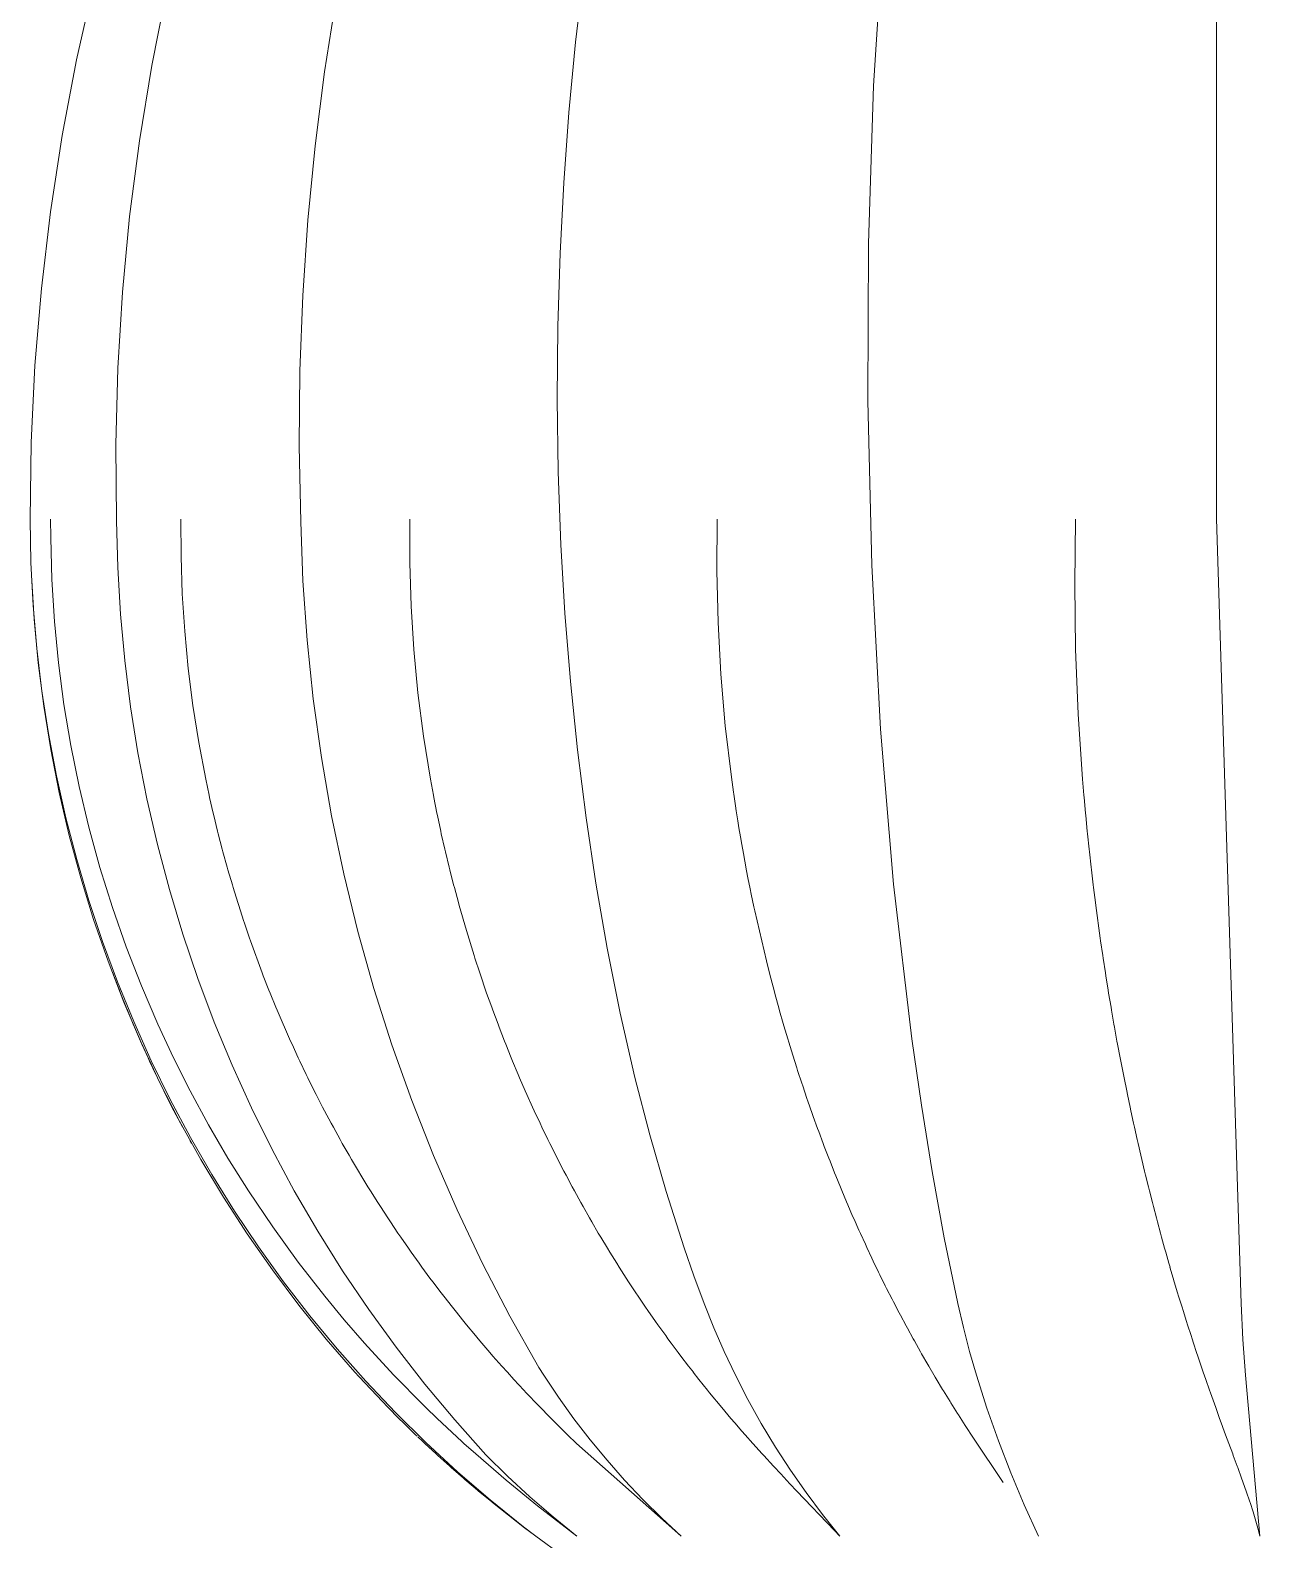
# Model space of a CAD drawing. Header units: inches. Extents: x -12 to 136, y -5 to 104.
# Drawn here: x 4.652 to 5.302, y 98.436 to 99.234 of the extents above; entities that cross this region are included whole.
import ezdxf

# ---------------------------------------------------------------- set-up
doc = ezdxf.new("R2010")
doc.units = ezdxf.units.IN
doc.layers.add('ZANO_R', color=7, linetype='Continuous', lineweight=0)

msp = doc.modelspace()

# ---------------------------------------------------------------- linework, layer by layer
at = {"layer": 'ZANO_R'}
for p, q in [((5.2791, 98.97536), (5.27921, 99.38992)), ((5.09803, 99.20406), (5.10298, 99.28503)), ((4.67683, 99.21784), (4.6858, 99.25758)), ((4.94057, 99.22715), (4.94493, 99.26416)), ((4.71659, 99.21484), (4.72448, 99.25432)), ((4.80791, 99.2115), (4.81404, 99.25042)), ((4.93702, 99.19005), (4.94057, 99.22715)), ((4.66925, 99.17781), (4.67683, 99.21784)), ((4.71005, 99.17511), (4.71659, 99.21484)), ((4.80293, 99.17242), (4.80791, 99.2115)), ((5.09532, 99.1209), (5.09803, 99.20406)), ((4.93428, 99.15288), (4.93702, 99.19005)), ((4.66306, 99.13754), (4.66925, 99.17781)), ((4.70488, 99.13519), (4.71005, 99.17511)), ((4.79911, 99.13322), (4.80293, 99.17242)), ((4.93234, 99.11566), (4.93428, 99.15288)), ((4.65827, 99.09708), (4.66306, 99.13754)), ((4.70109, 99.09511), (4.70488, 99.13519)), ((4.79641, 99.09345), (4.79911, 99.13322)), ((5.09495, 99.03769), (5.09532, 99.1209)), ((4.93117, 99.07718), (4.93234, 99.11566)), ((4.65488, 99.05647), (4.65827, 99.09708)), ((4.69868, 99.05492), (4.70109, 99.09511)), ((4.79487, 99.0536), (4.79641, 99.09345)), ((4.93085, 99.03868), (4.93117, 99.07718)), ((4.65291, 99.01578), (4.65488, 99.05647)), ((4.69765, 99.01468), (4.69868, 99.05492)), ((4.7945, 99.01372), (4.79487, 99.0536)), ((4.93139, 99.00018), (4.93085, 99.03868)), ((5.09703, 98.95094), (5.09495, 99.03769)), ((4.65236, 98.97504), (4.65291, 99.01578)), ((4.698, 98.97442), (4.69765, 99.01468)), ((4.79531, 98.97387), (4.7945, 99.01372)), ((4.9328, 98.9617), (4.93139, 99.00018)), ((4.65277, 98.95233), (4.65236, 98.97504)), ((4.6632, 98.96536), (4.66318, 98.97524)), ((4.69862, 98.94976), (4.698, 98.97442)), ((4.73204, 98.97524), (4.73208, 98.9555)), ((4.79646, 98.94262), (4.79531, 98.97387)), ((4.85304, 98.97524), (4.85295, 98.95225)), ((5.01541, 98.97524), (5.01516, 98.94793)), ((5.20474, 98.97524), (5.20426, 98.9409)), ((5.29222, 98.56101), (5.2791, 98.97536)), ((4.6632, 98.96536), (4.66382, 98.9433)), ((4.93491, 98.92557), (4.9328, 98.9617)), ((4.73208, 98.9555), (4.73273, 98.93577)), ((4.65395, 98.92965), (4.65277, 98.95233)), ((4.65443, 98.92248), (4.65309, 98.94561)), ((4.70006, 98.92514), (4.69862, 98.94976)), ((4.85295, 98.95225), (4.85362, 98.92928)), ((5.01516, 98.94793), (5.01579, 98.92061)), ((5.10169, 98.86429), (5.09703, 98.95094)), ((4.66382, 98.9433), (4.6652, 98.92127)), ((4.79867, 98.91142), (4.79646, 98.94262)), ((5.20426, 98.9409), (5.20472, 98.90655)), ((4.6559, 98.90702), (4.65395, 98.92965)), ((4.73273, 98.93577), (4.73399, 98.91608)), ((4.65656, 98.8994), (4.65443, 98.92248)), ((4.70233, 98.90058), (4.70006, 98.92514)), ((4.85362, 98.92928), (4.85505, 98.90633)), ((4.93782, 98.88949), (4.93491, 98.92557)), ((4.6652, 98.92127), (4.66733, 98.8993)), ((4.73399, 98.91608), (4.73586, 98.89642)), ((5.01579, 98.92061), (5.01728, 98.89334)), ((4.6586, 98.88446), (4.6559, 98.90702)), ((4.80194, 98.88031), (4.79867, 98.91142)), ((4.85505, 98.90633), (4.85723, 98.88345)), ((5.20472, 98.90655), (5.20611, 98.87223)), ((4.65949, 98.87642), (4.65656, 98.8994)), ((4.66733, 98.8993), (4.67022, 98.87742)), ((4.70542, 98.87611), (4.70233, 98.90058)), ((4.73586, 98.89642), (4.73835, 98.87684)), ((5.01728, 98.89334), (5.01964, 98.86612)), ((4.66206, 98.86202), (4.6586, 98.88446)), ((4.85723, 98.88345), (4.86017, 98.86065)), ((4.94153, 98.85349), (4.93782, 98.88949)), ((4.66321, 98.85355), (4.65949, 98.87642)), ((4.67022, 98.87742), (4.67386, 98.85564)), ((4.70932, 98.85175), (4.70542, 98.87611)), ((4.73835, 98.87684), (4.74144, 98.85735)), ((4.80626, 98.84934), (4.80194, 98.88031)), ((5.01964, 98.86612), (5.02287, 98.83899)), ((5.20611, 98.87223), (5.20843, 98.83796)), ((4.66627, 98.8397), (4.66206, 98.86202)), ((4.86017, 98.86065), (4.86386, 98.83795)), ((5.10859, 98.78241), (5.10169, 98.86429)), ((4.66771, 98.83082), (4.66321, 98.85355)), ((4.67386, 98.85564), (4.67823, 98.83401)), ((4.71404, 98.82754), (4.70932, 98.85175)), ((4.74144, 98.85735), (4.74513, 98.83795)), ((4.94606, 98.81758), (4.94153, 98.85349)), ((4.81163, 98.81853), (4.80626, 98.84934)), ((4.67123, 98.81753), (4.66627, 98.8397)), ((4.67823, 98.83401), (4.68335, 98.81254)), ((4.74693, 98.8295), (4.74514, 98.83796)), ((4.86542, 98.8295), (4.86386, 98.83796)), ((5.02397, 98.83102), (5.02287, 98.83899)), ((5.20913, 98.8295), (5.20843, 98.83796)), ((4.673, 98.80826), (4.66771, 98.83082)), ((4.71957, 98.8035), (4.71404, 98.82754)), ((4.74693, 98.8295), (4.74719, 98.82831)), ((4.74909, 98.81997), (4.74719, 98.82831)), ((4.86542, 98.8295), (4.86565, 98.82831)), ((4.8673, 98.81997), (4.86565, 98.82831)), ((5.02397, 98.83102), (5.02411, 98.83006)), ((5.02504, 98.82377), (5.02411, 98.83006)), ((5.20913, 98.8295), (5.20923, 98.82831)), ((5.20999, 98.81997), (5.20923, 98.82831)), ((4.74909, 98.81997), (4.74939, 98.8187)), ((4.7514, 98.81047), (4.74939, 98.8187)), ((4.81805, 98.78792), (4.81163, 98.81853)), ((4.8673, 98.81997), (4.86756, 98.8187)), ((4.86931, 98.81047), (4.86756, 98.8187)), ((5.02504, 98.82377), (5.02544, 98.82115)), ((5.02626, 98.8159), (5.02544, 98.82115)), ((5.20999, 98.81997), (5.21011, 98.8187)), ((5.2109, 98.81047), (5.21011, 98.8187)), ((4.67694, 98.79555), (4.67123, 98.81753)), ((4.68335, 98.81254), (4.68921, 98.79125)), ((4.7514, 98.81047), (4.75174, 98.80913)), ((4.86931, 98.81047), (4.8696, 98.80913)), ((4.95124, 98.78303), (4.94606, 98.81758)), ((5.02626, 98.8159), (5.02685, 98.81227)), ((5.02765, 98.8075), (5.02685, 98.81227)), ((5.2109, 98.81047), (5.21104, 98.80913)), ((4.67907, 98.78589), (4.673, 98.80826)), ((4.72589, 98.77966), (4.71957, 98.8035)), ((4.75385, 98.80099), (4.75174, 98.80913)), ((4.87144, 98.80099), (4.8696, 98.80913)), ((5.02765, 98.8075), (5.02835, 98.80343)), ((5.0292, 98.79867), (5.02835, 98.80343)), ((5.21189, 98.80099), (5.21104, 98.80913)), ((4.68338, 98.77377), (4.67694, 98.79555)), ((4.75385, 98.80099), (4.75423, 98.79959)), ((4.75645, 98.79154), (4.75423, 98.79959)), ((4.87144, 98.80099), (4.87177, 98.79959)), ((4.87371, 98.79154), (4.87177, 98.79959)), ((5.0292, 98.79867), (5.02994, 98.79462)), ((5.0309, 98.7895), (5.02994, 98.79462)), ((5.21189, 98.80099), (5.21204, 98.79959)), ((5.21293, 98.79154), (5.21204, 98.79959)), ((4.68921, 98.79125), (4.69578, 98.77018)), ((4.75645, 98.79154), (4.75685, 98.7901)), ((4.75919, 98.78211), (4.75685, 98.7901)), ((4.8255, 98.75754), (4.81805, 98.78792)), ((4.87371, 98.79154), (4.87406, 98.7901)), ((4.8761, 98.78211), (4.87406, 98.7901)), ((5.0309, 98.7895), (5.03161, 98.78585)), ((5.21293, 98.79154), (5.2131, 98.7901)), ((5.21404, 98.78211), (5.2131, 98.7901)), ((4.6859, 98.76375), (4.67907, 98.78589)), ((4.73302, 98.75605), (4.72589, 98.77966)), ((4.75919, 98.78211), (4.75962, 98.78065)), ((4.76207, 98.77271), (4.75962, 98.78065)), ((4.8761, 98.78211), (4.87648, 98.78065)), ((4.87862, 98.77271), (4.87648, 98.78065)), ((4.95724, 98.74862), (4.95124, 98.78303)), ((5.03275, 98.78009), (5.03161, 98.78585)), ((5.03275, 98.78009), (5.03336, 98.77712)), ((5.11818, 98.7008), (5.10859, 98.78241)), ((5.21404, 98.78211), (5.21422, 98.78065)), ((5.21522, 98.77271), (5.21422, 98.78065)), ((4.69054, 98.75221), (4.68338, 98.77377)), ((4.69578, 98.77018), (4.70308, 98.74935)), ((4.76207, 98.77271), (4.76253, 98.77125)), ((4.7651, 98.76333), (4.76253, 98.77125)), ((4.87862, 98.77271), (4.87903, 98.77125)), ((4.88285, 98.75797), (4.87902, 98.77125)), ((5.03474, 98.77053), (5.03336, 98.77712)), ((5.03474, 98.77053), (5.0352, 98.76842)), ((5.21522, 98.77271), (5.2154, 98.77125)), ((5.21645, 98.76333), (5.2154, 98.77125)), ((4.69349, 98.74186), (4.6859, 98.76375)), ((4.7651, 98.76333), (4.76558, 98.7619)), ((5.04134, 98.74196), (5.0352, 98.76842)), ((5.21645, 98.76333), (5.21665, 98.7619)), ((4.74092, 98.73268), (4.73302, 98.75605)), ((4.76827, 98.75402), (4.76558, 98.7619)), ((4.83398, 98.72743), (4.8255, 98.75754)), ((4.88692, 98.74476), (4.88285, 98.75797)), ((5.21774, 98.75402), (5.21664, 98.7619)), ((4.69843, 98.73091), (4.69054, 98.75221)), ((4.70308, 98.74935), (4.71109, 98.72878)), ((4.76827, 98.75402), (4.76877, 98.75259)), ((4.77156, 98.74476), (4.76877, 98.75259)), ((4.96411, 98.71437), (4.95724, 98.74862)), ((5.21774, 98.75402), (5.21795, 98.75259)), ((5.21909, 98.74476), (5.21795, 98.75259)), ((4.70183, 98.72024), (4.69349, 98.74186)), ((4.77156, 98.74476), (4.77209, 98.74333)), ((4.77499, 98.73559), (4.77209, 98.74333)), ((4.88692, 98.74476), (4.88738, 98.74333)), ((4.88992, 98.73559), (4.88738, 98.74333)), ((5.04134, 98.74196), (5.04334, 98.73407)), ((5.21909, 98.74476), (5.2193, 98.74333)), ((5.22049, 98.73559), (5.2193, 98.74333)), ((4.69654, 98.73413), (4.696, 98.73559)), ((4.69654, 98.73413), (4.69948, 98.72649)), ((4.70704, 98.70989), (4.69843, 98.73091)), ((4.74961, 98.7096), (4.74092, 98.73268)), ((4.77499, 98.73559), (4.77555, 98.73413)), ((4.77854, 98.72649), (4.77555, 98.73413)), ((4.88992, 98.73559), (4.89041, 98.73413)), ((4.89302, 98.72649), (4.89041, 98.73413)), ((5.04367, 98.73282), (5.04334, 98.73407)), ((5.04367, 98.73282), (5.04557, 98.7256)), ((5.22049, 98.73559), (5.22072, 98.73413)), ((5.22194, 98.72649), (5.22072, 98.73413)), ((4.70007, 98.72499), (4.69948, 98.72649)), ((4.70007, 98.72499), (4.70308, 98.71746)), ((4.71109, 98.72878), (4.7198, 98.7085)), ((4.77854, 98.72649), (4.77914, 98.72499)), ((4.78221, 98.71746), (4.77914, 98.72499)), ((4.84347, 98.69763), (4.83398, 98.72743)), ((4.89302, 98.72649), (4.89355, 98.72499)), ((4.89624, 98.71746), (4.89355, 98.72499)), ((5.04601, 98.724), (5.04557, 98.7256)), ((5.04601, 98.724), (5.04788, 98.71718)), ((5.22194, 98.72649), (5.22219, 98.72499)), ((5.22345, 98.71746), (5.22219, 98.72499)), ((4.71092, 98.69892), (4.70183, 98.72024)), ((4.70372, 98.7159), (4.70308, 98.71746)), ((4.70372, 98.7159), (4.70681, 98.7085)), ((4.78221, 98.71746), (4.78286, 98.7159)), ((4.78601, 98.7085), (4.78286, 98.7159)), ((4.89624, 98.71746), (4.8968, 98.7159)), ((4.89956, 98.7085), (4.89681, 98.7159)), ((4.97191, 98.68032), (4.96411, 98.71437)), ((5.04833, 98.71559), (5.04788, 98.71718)), ((5.04833, 98.71559), (5.05027, 98.70882)), ((5.22345, 98.71746), (5.22371, 98.7159)), ((5.22501, 98.7085), (5.22372, 98.7159)), ((4.7075, 98.70688), (4.70681, 98.7085)), ((4.71634, 98.68917), (4.70704, 98.70989)), ((4.7075, 98.70688), (4.71066, 98.69961)), ((4.72806, 98.69079), (4.7198, 98.7085)), ((4.75906, 98.68682), (4.74961, 98.7096)), ((4.78601, 98.7085), (4.78672, 98.70688)), ((4.78994, 98.69961), (4.78672, 98.70688)), ((4.89956, 98.7085), (4.90018, 98.70688)), ((4.903, 98.69961), (4.90018, 98.70688)), ((5.0506, 98.70767), (5.05027, 98.70882)), ((5.0506, 98.70767), (5.05526, 98.69224)), ((5.225, 98.7085), (5.22529, 98.70688)), ((5.22661, 98.69961), (5.22529, 98.70688)), ((4.71141, 98.69792), (4.71066, 98.69961)), ((4.72073, 98.67793), (4.71092, 98.69892)), ((4.78994, 98.69961), (4.7907, 98.69792)), ((4.903, 98.69961), (4.90366, 98.69792)), ((5.12323, 98.66568), (5.11818, 98.7008)), ((5.22661, 98.69961), (5.22692, 98.69792)), ((4.7114, 98.69792), (4.71463, 98.69078)), ((4.71544, 98.68902), (4.71463, 98.69078)), ((4.73685, 98.67334), (4.72806, 98.69079)), ((4.79399, 98.69078), (4.7907, 98.69792)), ((4.79399, 98.69078), (4.79482, 98.68902)), ((4.85397, 98.66817), (4.84347, 98.69763)), ((4.90654, 98.69078), (4.90366, 98.69792)), ((4.90654, 98.69078), (4.90726, 98.68902)), ((5.05742, 98.68543), (5.05526, 98.69224)), ((5.22827, 98.69078), (5.22692, 98.69792)), ((5.22827, 98.69078), (5.22861, 98.68902)), ((4.71544, 98.68902), (4.71873, 98.68203)), ((4.72634, 98.66878), (4.71634, 98.68917)), ((4.76927, 98.66436), (4.75906, 98.68682)), ((4.79816, 98.68203), (4.79482, 98.68902)), ((4.91019, 98.68203), (4.90726, 98.68902)), ((5.05742, 98.68543), (5.05787, 98.68404)), ((5.06006, 98.67734), (5.05787, 98.68404)), ((5.22997, 98.68203), (5.22861, 98.68902)), ((4.7196, 98.68019), (4.71873, 98.68203)), ((4.7196, 98.68019), (4.72294, 98.67334)), ((4.73126, 98.65729), (4.72073, 98.67793)), ((4.79816, 98.68203), (4.79906, 98.68019)), ((4.80246, 98.67334), (4.79906, 98.68019)), ((4.91019, 98.68203), (4.91097, 98.68019)), ((4.91395, 98.67334), (4.91097, 98.68019)), ((4.9797, 98.65009), (4.97191, 98.68032)), ((5.06006, 98.67734), (5.06054, 98.67589)), ((5.06277, 98.66932), (5.06055, 98.67589)), ((5.22997, 98.68203), (5.23034, 98.68019)), ((5.23173, 98.67334), (5.23034, 98.68019)), ((4.72389, 98.67143), (4.72294, 98.67334)), ((4.72389, 98.67143), (4.72729, 98.66472)), ((4.73701, 98.64873), (4.72634, 98.66878)), ((4.73685, 98.67334), (4.74659, 98.65539)), ((4.80246, 98.67334), (4.80343, 98.67143)), ((4.80688, 98.66472), (4.80343, 98.67143)), ((4.86547, 98.63909), (4.85397, 98.66817)), ((4.91395, 98.67334), (4.91479, 98.67143)), ((4.91781, 98.66472), (4.91479, 98.67143)), ((5.06277, 98.66932), (5.06329, 98.66781)), ((5.06556, 98.66135), (5.06329, 98.66781)), ((5.23173, 98.67334), (5.23212, 98.67143)), ((5.23353, 98.66472), (5.23212, 98.67143)), ((4.72831, 98.66273), (4.72729, 98.66472)), ((4.72831, 98.66273), (4.73175, 98.65616)), ((4.78023, 98.64227), (4.76927, 98.66436)), ((4.80688, 98.66472), (4.80793, 98.66273)), ((4.81143, 98.65616), (4.80793, 98.66273)), ((4.91781, 98.66472), (4.91873, 98.66273)), ((4.92179, 98.65616), (4.91873, 98.66273)), ((5.06556, 98.66135), (5.06611, 98.65979)), ((5.06841, 98.65344), (5.06611, 98.65979)), ((5.12892, 98.63065), (5.12323, 98.66568)), ((5.23353, 98.66472), (5.23395, 98.66273)), ((5.23538, 98.65616), (5.23395, 98.66273)), ((4.7425, 98.63703), (4.73126, 98.65729)), ((4.73285, 98.6541), (4.73175, 98.65616)), ((4.74659, 98.65539), (4.75688, 98.63774)), ((4.81143, 98.65616), (4.81255, 98.6541)), ((4.8161, 98.64768), (4.81255, 98.6541)), ((4.92179, 98.65616), (4.92276, 98.6541)), ((4.92586, 98.64768), (4.92276, 98.6541)), ((5.06841, 98.65344), (5.069, 98.65183)), ((5.07133, 98.64559), (5.069, 98.65183)), ((5.23538, 98.65616), (5.23583, 98.6541)), ((5.23727, 98.64768), (5.23583, 98.6541)), ((4.73751, 98.64556), (4.73671, 98.64701)), ((4.74836, 98.62905), (4.73701, 98.64873)), ((4.8161, 98.64768), (4.81729, 98.64556)), ((4.82089, 98.63926), (4.81729, 98.64556)), ((4.92586, 98.64768), (4.9269, 98.64556)), ((4.93005, 98.63926), (4.9269, 98.64556)), ((4.98835, 98.62009), (4.9797, 98.65009)), ((5.07133, 98.64559), (5.07195, 98.64394)), ((5.07431, 98.63779), (5.07195, 98.64394)), ((5.23727, 98.64768), (5.23775, 98.64556)), ((5.23921, 98.63926), (5.23775, 98.64556)), ((4.75443, 98.61716), (4.7425, 98.63703)), ((4.75688, 98.63774), (4.76772, 98.62042)), ((4.79192, 98.62055), (4.78023, 98.64227)), ((4.82089, 98.63926), (4.82215, 98.6371)), ((4.82581, 98.63091), (4.82215, 98.6371)), ((4.87795, 98.61041), (4.86547, 98.63909)), ((4.93005, 98.63926), (4.93114, 98.6371)), ((4.93434, 98.63091), (4.93114, 98.6371)), ((5.07431, 98.63779), (5.07497, 98.63612)), ((5.07737, 98.63006), (5.07497, 98.63612)), ((5.23921, 98.63926), (5.23972, 98.6371)), ((5.2412, 98.63091), (5.23972, 98.6371)), ((4.76036, 98.60977), (4.74836, 98.62905)), ((4.8258, 98.63091), (4.82712, 98.62872)), ((4.83084, 98.62263), (4.82712, 98.62872)), ((4.93434, 98.63091), (4.93549, 98.62872)), ((4.93873, 98.62263), (4.93549, 98.62872)), ((5.07737, 98.63006), (5.07805, 98.62836)), ((5.08049, 98.62238), (5.07805, 98.62836)), ((5.13533, 98.59575), (5.12892, 98.63065)), ((5.2412, 98.63091), (5.24173, 98.62872)), ((5.24323, 98.62263), (5.24173, 98.62872)), ((4.7805, 98.60143), (4.76772, 98.62042)), ((4.80433, 98.59923), (4.79192, 98.62055)), ((4.83084, 98.62263), (4.83221, 98.62042)), ((4.836, 98.61441), (4.83221, 98.62042)), ((4.93873, 98.62263), (4.93993, 98.62042)), ((4.94323, 98.61441), (4.93993, 98.62042)), ((4.99792, 98.59038), (4.98835, 98.62009)), ((5.08049, 98.62238), (5.0812, 98.62067)), ((5.08368, 98.61477), (5.0812, 98.62067)), ((5.24323, 98.62263), (5.24378, 98.62042)), ((5.24531, 98.61441), (5.24378, 98.62042)), ((4.76704, 98.59772), (4.75443, 98.61716)), ((4.836, 98.61441), (4.83741, 98.61221)), ((4.84128, 98.60627), (4.83741, 98.61221)), ((4.94323, 98.61441), (4.94446, 98.61221)), ((4.94784, 98.60627), (4.94446, 98.61221)), ((5.08368, 98.61477), (5.08441, 98.61305)), ((5.08694, 98.60721), (5.08441, 98.61305)), ((5.24531, 98.61441), (5.24587, 98.61221)), ((5.24743, 98.60627), (5.24587, 98.61221)), ((4.773, 98.5909), (4.76036, 98.60977)), ((4.84128, 98.60627), (4.84273, 98.60409)), ((4.84668, 98.5982), (4.84273, 98.60409)), ((4.8914, 98.58217), (4.87795, 98.61041)), ((4.94784, 98.60627), (4.94909, 98.60409)), ((4.95254, 98.5982), (4.9491, 98.60409)), ((5.08694, 98.60721), (5.08768, 98.60551)), ((5.09026, 98.59971), (5.08768, 98.60551)), ((5.24742, 98.60627), (5.248, 98.60409)), ((5.24959, 98.5982), (5.248, 98.60409)), ((4.78031, 98.57873), (4.76704, 98.59772)), ((4.79393, 98.58289), (4.7805, 98.60143)), ((4.81744, 98.57834), (4.80433, 98.59923)), ((4.84668, 98.5982), (4.84815, 98.59606)), ((4.85221, 98.5902), (4.84815, 98.59606)), ((4.95254, 98.5982), (4.95382, 98.59606)), ((4.95735, 98.59021), (4.95382, 98.59606)), ((5.09026, 98.59971), (5.09101, 98.59805)), ((5.09365, 98.59227), (5.09101, 98.59805)), ((5.14253, 98.56101), (5.13533, 98.59575)), ((5.24959, 98.5982), (5.25017, 98.59606)), ((5.25179, 98.59021), (5.25017, 98.59606)), ((4.78627, 98.57247), (4.773, 98.5909)), ((4.85221, 98.59021), (4.85368, 98.58812)), ((4.85785, 98.58228), (4.85368, 98.58811)), ((4.95735, 98.59021), (4.95864, 98.58812)), ((4.96226, 98.58228), (4.95863, 98.58811)), ((5.00307, 98.57565), (4.99792, 98.59038)), ((5.09366, 98.59227), (5.0944, 98.59066)), ((5.09711, 98.58489), (5.0944, 98.59066)), ((5.25179, 98.59021), (5.25238, 98.58811)), ((5.25403, 98.58229), (5.25238, 98.58811)), ((4.79423, 98.5602), (4.78031, 98.57873)), ((4.80799, 98.56483), (4.79393, 98.58289)), ((4.85785, 98.58229), (4.85932, 98.58026)), ((4.8636, 98.57445), (4.85931, 98.58026)), ((4.90579, 98.5544), (4.8914, 98.58217)), ((4.96226, 98.58229), (4.96354, 98.58026)), ((4.96727, 98.57445), (4.96354, 98.58026)), ((5.09711, 98.5849), (5.09785, 98.58335)), ((5.10062, 98.57759), (5.09784, 98.58335)), ((5.25403, 98.58229), (5.25462, 98.58026)), ((5.25631, 98.57445), (5.25461, 98.58026)), ((4.80016, 98.55449), (4.78627, 98.57247)), ((4.83125, 98.5579), (4.81744, 98.57834)), ((4.8636, 98.57445), (4.86506, 98.5725)), ((4.86946, 98.5667), (4.86506, 98.5725)), ((4.96727, 98.57445), (4.96854, 98.5725)), ((4.97236, 98.5667), (4.96853, 98.5725)), ((5.00849, 98.56101), (5.00307, 98.57565)), ((5.10063, 98.57759), (5.10135, 98.57612)), ((5.1042, 98.57036), (5.10134, 98.57612)), ((5.25631, 98.57445), (5.25689, 98.5725)), ((5.25862, 98.5667), (5.25689, 98.5725)), ((4.80799, 98.56483), (4.81832, 98.55232)), ((4.86947, 98.5667), (4.87091, 98.56483)), ((4.87543, 98.55904), (4.8709, 98.56483)), ((4.97237, 98.5667), (4.97362, 98.56483)), ((4.97754, 98.55904), (4.97362, 98.56483)), ((5.1042, 98.57036), (5.1049, 98.56896)), ((5.10782, 98.56321), (5.1049, 98.56896)), ((5.10782, 98.56321), (5.1085, 98.56189)), ((5.25862, 98.5667), (5.25919, 98.56483)), ((5.26096, 98.55904), (5.25919, 98.56483)), ((4.80879, 98.54217), (4.79423, 98.5602)), ((4.84573, 98.53794), (4.83125, 98.5579)), ((4.87543, 98.55904), (4.87685, 98.55725)), ((4.88149, 98.55149), (4.87685, 98.55725)), ((4.97755, 98.55904), (4.97878, 98.55725)), ((4.98281, 98.55149), (4.97878, 98.55725)), ((5.00849, 98.56101), (5.01358, 98.5482)), ((5.11149, 98.55616), (5.1085, 98.56189)), ((5.11149, 98.55616), (5.11215, 98.55491)), ((5.11521, 98.54919), (5.11215, 98.55491)), ((5.14253, 98.56101), (5.14548, 98.54829)), ((5.26097, 98.55904), (5.26152, 98.55725)), ((5.26333, 98.55149), (5.26152, 98.55725)), ((5.29222, 98.56101), (5.29317, 98.54205)), ((4.81463, 98.53699), (4.80016, 98.55449)), ((4.81832, 98.55232), (4.82896, 98.54007)), ((4.88149, 98.55149), (4.8829, 98.54976)), ((4.88764, 98.54404), (4.8829, 98.54976)), ((4.92112, 98.52714), (4.90579, 98.5544)), ((4.98281, 98.55149), (4.98403, 98.54976)), ((4.98814, 98.54404), (4.98403, 98.54976)), ((5.01358, 98.5482), (5.01907, 98.53557)), ((5.11521, 98.54919), (5.11585, 98.54801)), ((5.11898, 98.5423), (5.11585, 98.54801)), ((5.14548, 98.54829), (5.14875, 98.53566)), ((5.26333, 98.55149), (5.26388, 98.54976)), ((5.26573, 98.54404), (5.26388, 98.54976)), ((4.82395, 98.52465), (4.80879, 98.54217)), ((4.8444, 98.52329), (4.82896, 98.54007)), ((4.88764, 98.54404), (4.88904, 98.54237)), ((4.891, 98.54007), (4.88904, 98.54237)), ((4.891, 98.54007), (4.89527, 98.5351)), ((4.98814, 98.54404), (4.98935, 98.54237)), ((4.99105, 98.54007), (4.98936, 98.54237)), ((4.99105, 98.54007), (4.99475, 98.5351)), ((5.11898, 98.5423), (5.11959, 98.5412)), ((5.12278, 98.53551), (5.11959, 98.5412)), ((5.26573, 98.54404), (5.26627, 98.54237)), ((5.26703, 98.54007), (5.26627, 98.54237)), ((5.26703, 98.54007), (5.26867, 98.5351)), ((5.29317, 98.54205), (5.29451, 98.52311)), ((4.82969, 98.51999), (4.81463, 98.53699)), ((4.86088, 98.51847), (4.84573, 98.53794)), ((4.89688, 98.53325), (4.89527, 98.5351)), ((4.89688, 98.53325), (4.90159, 98.52793)), ((4.99614, 98.53325), (4.99475, 98.5351)), ((4.99614, 98.53325), (5.00021, 98.52793)), ((5.01907, 98.53557), (5.02496, 98.52311)), ((5.12278, 98.53551), (5.12337, 98.53447)), ((5.12663, 98.5288), (5.12337, 98.53447)), ((5.14875, 98.53566), (5.15234, 98.52311)), ((5.26929, 98.53325), (5.26867, 98.5351)), ((5.26929, 98.53325), (5.27003, 98.53107)), ((5.27222, 98.52465), (5.27003, 98.53107)), ((4.82613, 98.52226), (4.82395, 98.52465)), ((4.86039, 98.50705), (4.8444, 98.52329)), ((4.90453, 98.52465), (4.90159, 98.52793)), ((4.90453, 98.52465), (4.90798, 98.52086)), ((4.92112, 98.52714), (4.92368, 98.52311)), ((4.92368, 98.52311), (4.93149, 98.51148)), ((5.00276, 98.52465), (5.00021, 98.52793)), ((5.00275, 98.52465), (5.00574, 98.52086)), ((5.02496, 98.52311), (5.03161, 98.51022)), ((5.12663, 98.5288), (5.12719, 98.52784)), ((5.13051, 98.52218), (5.12719, 98.52784)), ((5.15234, 98.52311), (5.15787, 98.50574)), ((5.27222, 98.52465), (5.27353, 98.52086)), ((5.29451, 98.52311), (5.30207, 98.43819)), ((4.84146, 98.50607), (4.82613, 98.52226)), ((4.84532, 98.5035), (4.82969, 98.51999)), ((4.87667, 98.49952), (4.86088, 98.51847)), ((4.91317, 98.51527), (4.90798, 98.52086)), ((4.91317, 98.51527), (4.91446, 98.5139)), ((5.01021, 98.51527), (5.00574, 98.52086)), ((5.01021, 98.51527), (5.01132, 98.5139)), ((5.13051, 98.52218), (5.13104, 98.52129)), ((5.13443, 98.51565), (5.13104, 98.52129)), ((5.13443, 98.51565), (5.13493, 98.51483)), ((5.27549, 98.51527), (5.27353, 98.52086)), ((5.27549, 98.51527), (5.27597, 98.5139)), ((4.86039, 98.50705), (4.86139, 98.50607)), ((4.921, 98.50705), (4.91446, 98.5139)), ((4.921, 98.50705), (4.92762, 98.5003)), ((4.93149, 98.51148), (4.93969, 98.50011)), ((5.01778, 98.50607), (5.01132, 98.5139)), ((5.03161, 98.51022), (5.03868, 98.49756)), ((5.13839, 98.5092), (5.13493, 98.51483)), ((5.13839, 98.5092), (5.13885, 98.50846)), ((5.14237, 98.50284), (5.13885, 98.50846)), ((5.27876, 98.50607), (5.27597, 98.5139)), ((4.84719, 98.5003), (4.84146, 98.50607)), ((4.86149, 98.48755), (4.84532, 98.5035)), ((4.84959, 98.49793), (4.84719, 98.5003)), ((4.86735, 98.5003), (4.86139, 98.50607)), ((4.86735, 98.5003), (4.88044, 98.4881)), ((4.89308, 98.48111), (4.87667, 98.49952)), ((4.92999, 98.49793), (4.92762, 98.5003)), ((4.93969, 98.50011), (4.94825, 98.48902)), ((5.01778, 98.50607), (5.02265, 98.5003)), ((5.02468, 98.49793), (5.02265, 98.5003)), ((5.14237, 98.50284), (5.14279, 98.50219)), ((5.14638, 98.49657), (5.14279, 98.50219)), ((5.15787, 98.50574), (5.16392, 98.48855)), ((5.27876, 98.50607), (5.28085, 98.5003)), ((5.28171, 98.49793), (5.28085, 98.5003)), ((4.85397, 98.49365), (4.84959, 98.49793)), ((4.85477, 98.49288), (4.85397, 98.49365)), ((4.85477, 98.49288), (4.85603, 98.49167)), ((4.85676, 98.49098), (4.85603, 98.49167)), ((4.92999, 98.49793), (4.93431, 98.49365)), ((4.93634, 98.49167), (4.93431, 98.49365)), ((4.93634, 98.49167), (4.94106, 98.48711)), ((5.02468, 98.49793), (5.02838, 98.49365)), ((5.03011, 98.49167), (5.02838, 98.49365)), ((5.03011, 98.49167), (5.03415, 98.48711)), ((5.03868, 98.49756), (5.04617, 98.48514)), ((5.14638, 98.49657), (5.15071, 98.48992)), ((5.28171, 98.49793), (5.28327, 98.49365)), ((5.284, 98.49167), (5.28327, 98.49365)), ((5.284, 98.49167), (5.28568, 98.48711)), ((4.85727, 98.4905), (4.8598, 98.4881)), ((4.86085, 98.48711), (4.8598, 98.4881)), ((4.86085, 98.48711), (4.86687, 98.48154)), ((4.87818, 98.47215), (4.86149, 98.48755)), ((4.88153, 98.48711), (4.88044, 98.4881)), ((4.88153, 98.48711), (4.88775, 98.48154)), ((4.9929, 98.4411), (4.94106, 98.48711)), ((4.94825, 98.48902), (4.95719, 98.47822)), ((5.03916, 98.48154), (5.03415, 98.48711)), ((5.04617, 98.48514), (5.05408, 98.47298)), ((5.16646, 98.46641), (5.15071, 98.48992)), ((5.16392, 98.48855), (5.1705, 98.47155)), ((5.28774, 98.48154), (5.28568, 98.48711)), ((4.86781, 98.48068), (4.86687, 98.48154)), ((4.86781, 98.48068), (4.87404, 98.47508)), ((4.87488, 98.47434), (4.87404, 98.47508)), ((4.90394, 98.46765), (4.88775, 98.48154)), ((4.89308, 98.48111), (4.90454, 98.46976)), ((4.95719, 98.47822), (4.96647, 98.46773)), ((5.03916, 98.48154), (5.03995, 98.48068)), ((5.04509, 98.47508), (5.03995, 98.48068)), ((5.04509, 98.47508), (5.04577, 98.47434)), ((5.28774, 98.48154), (5.28806, 98.48068)), ((5.29012, 98.47508), (5.28806, 98.48068)), ((5.29012, 98.47508), (5.29039, 98.47434)), ((4.87488, 98.47434), (4.88134, 98.46871)), ((4.89539, 98.45732), (4.87818, 98.47215)), ((4.88204, 98.4681), (4.88134, 98.46871)), ((4.88204, 98.4681), (4.88875, 98.46243)), ((4.92047, 98.45416), (4.90394, 98.46765)), ((4.90454, 98.46976), (4.91639, 98.45881)), ((4.96647, 98.46773), (4.97611, 98.45755)), ((5.05103, 98.46871), (5.04577, 98.47434)), ((5.05103, 98.46871), (5.05159, 98.4681)), ((5.05697, 98.46243), (5.05159, 98.4681)), ((5.05408, 98.47298), (5.06239, 98.4611)), ((5.1705, 98.47155), (5.17759, 98.45475)), ((5.29244, 98.46871), (5.29039, 98.47434)), ((5.29244, 98.46871), (5.29485, 98.46196)), ((4.88931, 98.46196), (4.88875, 98.46243)), ((4.88931, 98.46196), (4.89629, 98.45623)), ((5.05697, 98.46243), (5.05741, 98.46196)), ((5.07742, 98.4411), (5.05741, 98.46196)), ((5.06239, 98.4611), (5.07109, 98.44949)), ((5.29682, 98.45623), (5.29485, 98.46196)), ((4.91308, 98.44308), (4.89539, 98.45732)), ((4.89668, 98.45591), (4.89629, 98.45623)), ((4.91352, 98.44258), (4.89664, 98.45585)), ((4.89668, 98.45591), (4.90395, 98.45011)), ((4.91639, 98.45881), (4.92861, 98.44829)), ((4.93734, 98.4411), (4.92047, 98.45416)), ((4.97611, 98.45755), (4.98607, 98.4477)), ((5.17759, 98.45475), (5.18519, 98.43819)), ((5.29682, 98.45623), (5.29693, 98.4559)), ((5.29853, 98.45101), (5.29693, 98.45591)), ((4.90737, 98.44744), (4.90395, 98.45011)), ((4.91308, 98.44308), (4.91957, 98.43819)), ((4.92861, 98.44829), (4.94119, 98.43819)), ((4.98607, 98.4477), (4.99636, 98.43819)), ((5.07109, 98.44949), (5.08017, 98.43819)), ((5.30001, 98.44607), (5.29853, 98.45101)), ((5.30137, 98.4411), (5.30001, 98.44607)), ((4.93081, 98.42985), (4.91352, 98.44258)), ((4.93734, 98.4411), (4.94119, 98.43819)), ((4.9929, 98.4411), (4.99636, 98.43819)), ((5.07742, 98.4411), (5.08017, 98.43819)), ((5.30137, 98.4411), (5.30207, 98.43819))]:
    msp.add_line(p, q, dxfattribs=at)

doc.saveas('drawing.dxf')
